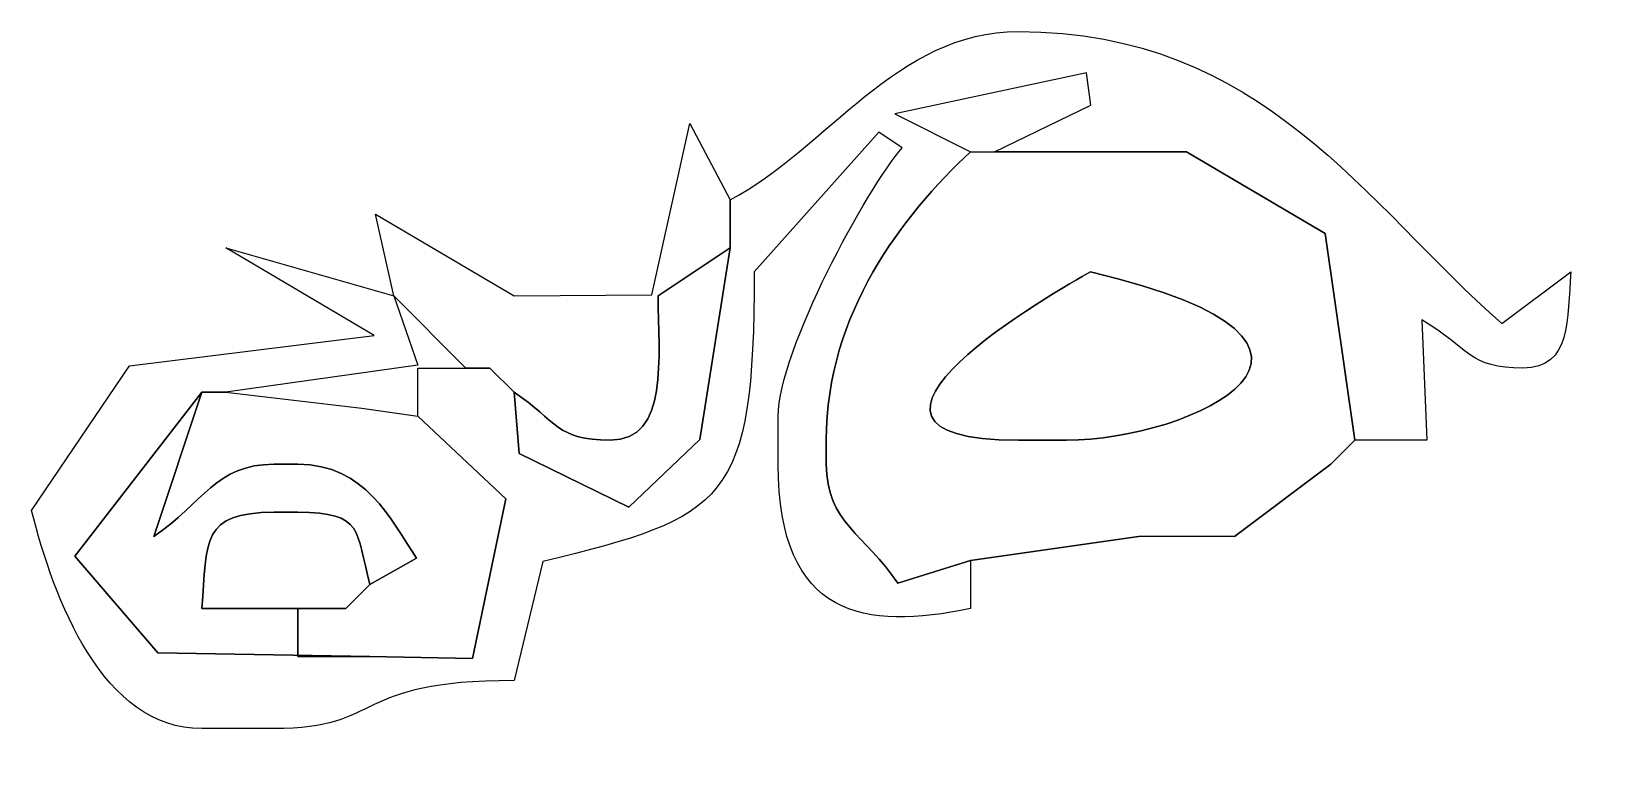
# Model space of a CAD drawing. Header units: centimetres. Extents: x -10 to 8.8, y -13.2 to 14.4.
# Drawn here: x 1.007 to 1.753, y -12.093 to -11.741 of the extents above; entities that cross this region are included whole.
import ezdxf

# ---------------------------------------------------------------- set-up
doc = ezdxf.new("R2010")
doc.units = ezdxf.units.CM
doc.header["$MEASUREMENT"] = 0
doc.layers.add('Camada 1', color=7, linetype='Continuous')

msp = doc.modelspace()

# ---------------------------------------------------------------- linework, layer by layer
at = {"layer": 'Camada 1', "color": 254}
for points, knots in [([(1.08754, -11.91107), (1.08754, -11.91107), (1.09891, -11.91107), (1.09891, -11.91107), (1.09891, -11.91107), (1.09891, -11.91107), (1.18978, -11.8984), (1.18978, -11.8984), (1.18978, -11.8984), (1.18978, -11.8984), (1.17848, -11.86559), (1.17848, -11.86559), (1.17848, -11.86559), (1.17848, -11.86559), (1.09891, -11.84285), (1.09891, -11.84285), (1.09891, -11.84285), (1.09891, -11.84285), (1.16919, -11.88431), (1.16919, -11.88431), (1.16919, -11.88431), (1.16919, -11.88431), (1.05331, -11.89865), (1.05331, -11.89865), (1.05331, -11.89865), (1.05331, -11.89865), (1.00698, -11.96704), (1.00698, -11.96704), (1.00698, -11.96704), (1.01757, -12.00915), (1.04058, -12.07026), (1.08754, -12.07026), (1.08754, -12.07026), (1.08754, -12.07026), (1.12164, -12.07026), (1.12164, -12.07026), (1.12164, -12.07026), (1.17467, -12.07026), (1.15729, -12.04752), (1.23532, -12.04752), (1.23532, -12.04752), (1.23532, -12.04752), (1.249, -11.99125), (1.249, -11.99125), (1.249, -11.99125), (1.33572, -11.96992), (1.34899, -11.96406), (1.34899, -11.85422), (1.34899, -11.85422), (1.34899, -11.85422), (1.40805, -11.78813), (1.40805, -11.78813), (1.40805, -11.78813), (1.40805, -11.78813), (1.41909, -11.79548), (1.41909, -11.79548), (1.41909, -11.79548), (1.40268, -11.81407), (1.36036, -11.89146), (1.36036, -11.92244), (1.36036, -11.92244), (1.36036, -11.92244), (1.36036, -11.94518), (1.36036, -11.94518), (1.36036, -11.94518), (1.36036, -12.01804), (1.40174, -12.02391), (1.4513, -12.01341), (1.4513, -12.01341), (1.4513, -12.01341), (1.4513, -11.99067), (1.4513, -11.99067), (1.4513, -11.99067), (1.4513, -11.99067), (1.53087, -11.9793), (1.53087, -11.9793), (1.53087, -11.9793), (1.53087, -11.9793), (1.4513, -11.99067), (1.4513, -11.99067), (1.4513, -11.99067), (1.4513, -11.99067), (1.41696, -12.00141), (1.41696, -12.00141), (1.41696, -12.00141), (1.40151, -11.97861), (1.3831, -11.97252), (1.3831, -11.94518), (1.3831, -11.94518), (1.3831, -11.94518), (1.3831, -11.93381), (1.3831, -11.93381), (1.3831, -11.93381), (1.3831, -11.87334), (1.41926, -11.82777), (1.4513, -11.79737), (1.4513, -11.79737), (1.4513, -11.79737), (1.41552, -11.77943), (1.41552, -11.77943), (1.41552, -11.77943), (1.41552, -11.77943), (1.50625, -11.76012), (1.50625, -11.76012), (1.50625, -11.76012), (1.50625, -11.76012), (1.50838, -11.77527), (1.50838, -11.77527), (1.50838, -11.77527), (1.50838, -11.77527), (1.46267, -11.79737), (1.46267, -11.79737), (1.46267, -11.79737), (1.46267, -11.79737), (1.55361, -11.79737), (1.55361, -11.79737), (1.55361, -11.79737), (1.55361, -11.79737), (1.61918, -11.83607), (1.61918, -11.83607), (1.61918, -11.83607), (1.61918, -11.83607), (1.63318, -11.93381), (1.63318, -11.93381), (1.63318, -11.93381), (1.63318, -11.93381), (1.62182, -11.94518), (1.62182, -11.94518), (1.62182, -11.94518), (1.62182, -11.94518), (1.57634, -11.9793), (1.57634, -11.9793), (1.57634, -11.9793), (1.57634, -11.9793), (1.62182, -11.94518), (1.62182, -11.94518), (1.62182, -11.94518), (1.62182, -11.94518), (1.63318, -11.93381), (1.63318, -11.93381), (1.63318, -11.93381), (1.63318, -11.93381), (1.66729, -11.93381), (1.66729, -11.93381), (1.66729, -11.93381), (1.66729, -11.93381), (1.66489, -11.87681), (1.66489, -11.87681), (1.66489, -11.87681), (1.6878, -11.8907), (1.68727, -11.8997), (1.71276, -11.8997), (1.71276, -11.8997), (1.73603, -11.8997), (1.73366, -11.87628), (1.73549, -11.85422), (1.73549, -11.85422), (1.73549, -11.85422), (1.70276, -11.87861), (1.70276, -11.87861), (1.70276, -11.87861), (1.63855, -11.82233), (1.58974, -11.74052), (1.47404, -11.74052), (1.47404, -11.74052), (1.41631, -11.74052), (1.38384, -11.79565), (1.33763, -11.82011), (1.33763, -11.82011), (1.33763, -11.82011), (1.33763, -11.84285), (1.33763, -11.84285), (1.33763, -11.84285), (1.33763, -11.84285), (1.32332, -11.93342), (1.32332, -11.93342), (1.32332, -11.93342), (1.32332, -11.93342), (1.28972, -11.96549), (1.28972, -11.96549), (1.28972, -11.96549), (1.28972, -11.96549), (1.23772, -11.94009), (1.23772, -11.94009), (1.23772, -11.94009), (1.23772, -11.94009), (1.23532, -11.91107), (1.23532, -11.91107), (1.23532, -11.91107), (1.23532, -11.91107), (1.22395, -11.8997), (1.22395, -11.8997), (1.22395, -11.8997), (1.22395, -11.8997), (1.21258, -11.8997), (1.21258, -11.8997), (1.21258, -11.8997), (1.21258, -11.8997), (1.18985, -11.8997), (1.18985, -11.8997), (1.18985, -11.8997), (1.18985, -11.8997), (1.18985, -11.92244), (1.18985, -11.92244), (1.18985, -11.92244), (1.18985, -11.92244), (1.2314, -11.96162), (1.2314, -11.96162), (1.2314, -11.96162), (1.2314, -11.96162), (1.21567, -12.03711), (1.21567, -12.03711), (1.21567, -12.03711), (1.21567, -12.03711), (1.16711, -12.03615), (1.16711, -12.03615), (1.16711, -12.03615), (1.16711, -12.03615), (1.06674, -12.03439), (1.06674, -12.03439), (1.06674, -12.03439), (1.06674, -12.03439), (1.02741, -11.9887), (1.02741, -11.9887), (1.02741, -11.9887), (1.02741, -11.9887), (1.08754, -11.91107), (1.08754, -11.91107)], [0, 0, 0, 0, 0.017544, 0.017544, 0.017544, 0.017544, 0.035088, 0.035088, 0.035088, 0.035088, 0.052632, 0.052632, 0.052632, 0.052632, 0.070175, 0.070175, 0.070175, 0.070175, 0.087719, 0.087719, 0.087719, 0.087719, 0.105263, 0.105263, 0.105263, 0.105263, 0.122807, 0.122807, 0.122807, 0.122807, 0.140351, 0.140351, 0.140351, 0.140351, 0.157895, 0.157895, 0.157895, 0.157895, 0.175439, 0.175439, 0.175439, 0.175439, 0.192982, 0.192982, 0.192982, 0.192982, 0.210526, 0.210526, 0.210526, 0.210526, 0.22807, 0.22807, 0.22807, 0.22807, 0.245614, 0.245614, 0.245614, 0.245614, 0.263158, 0.263158, 0.263158, 0.263158, 0.280702, 0.280702, 0.280702, 0.280702, 0.298246, 0.298246, 0.298246, 0.298246, 0.315789, 0.315789, 0.315789, 0.315789, 0.333333, 0.333333, 0.333333, 0.333333, 0.350877, 0.350877, 0.350877, 0.350877, 0.368421, 0.368421, 0.368421, 0.368421, 0.385965, 0.385965, 0.385965, 0.385965, 0.403509, 0.403509, 0.403509, 0.403509, 0.421053, 0.421053, 0.421053, 0.421053, 0.438596, 0.438596, 0.438596, 0.438596, 0.45614, 0.45614, 0.45614, 0.45614, 0.473684, 0.473684, 0.473684, 0.473684, 0.491228, 0.491228, 0.491228, 0.491228, 0.508772, 0.508772, 0.508772, 0.508772, 0.526316, 0.526316, 0.526316, 0.526316, 0.54386, 0.54386, 0.54386, 0.54386, 0.561404, 0.561404, 0.561404, 0.561404, 0.578947, 0.578947, 0.578947, 0.578947, 0.596491, 0.596491, 0.596491, 0.596491, 0.614035, 0.614035, 0.614035, 0.614035, 0.631579, 0.631579, 0.631579, 0.631579, 0.649123, 0.649123, 0.649123, 0.649123, 0.666667, 0.666667, 0.666667, 0.666667, 0.684211, 0.684211, 0.684211, 0.684211, 0.701754, 0.701754, 0.701754, 0.701754, 0.719298, 0.719298, 0.719298, 0.719298, 0.736842, 0.736842, 0.736842, 0.736842, 0.754386, 0.754386, 0.754386, 0.754386, 0.77193, 0.77193, 0.77193, 0.77193, 0.789474, 0.789474, 0.789474, 0.789474, 0.807018, 0.807018, 0.807018, 0.807018, 0.824561, 0.824561, 0.824561, 0.824561, 0.842105, 0.842105, 0.842105, 0.842105, 0.859649, 0.859649, 0.859649, 0.859649, 0.877193, 0.877193, 0.877193, 0.877193, 0.894737, 0.894737, 0.894737, 0.894737, 0.912281, 0.912281, 0.912281, 0.912281, 0.929825, 0.929825, 0.929825, 0.929825, 0.947368, 0.947368, 0.947368, 0.947368, 0.964912, 0.964912, 0.964912, 0.964912, 0.982456, 0.982456, 0.982456, 0.982456, 1, 1, 1, 1]), ([(1.47404, -11.93381), (1.47404, -11.93381), (1.49677, -11.93381), (1.49677, -11.93381), (1.49677, -11.93381), (1.5556, -11.93381), (1.65429, -11.88828), (1.50814, -11.85422), (1.50814, -11.85422), (1.49373, -11.86185), (1.36872, -11.93381), (1.47404, -11.93381)], [0, 0, 0, 0, 0.333333, 0.333333, 0.333333, 0.333333, 0.666667, 0.666667, 0.666667, 0.666667, 1, 1, 1, 1]), ([(1.13301, -12.01341), (1.13301, -12.01341), (1.14438, -12.01341), (1.14438, -12.01341), (1.14438, -12.01341), (1.14438, -12.01341), (1.15574, -12.01341), (1.15574, -12.01341), (1.15574, -12.01341), (1.15574, -12.01341), (1.16711, -12.00204), (1.16711, -12.00204), (1.16711, -12.00204), (1.16035, -11.9767), (1.16446, -11.96793), (1.13301, -11.96793), (1.13301, -11.96793), (1.13301, -11.96793), (1.12164, -11.96793), (1.12164, -11.96793), (1.12164, -11.96793), (1.08727, -11.96793), (1.09021, -11.98131), (1.08754, -12.01341), (1.08754, -12.01341), (1.08754, -12.01341), (1.13301, -12.01341), (1.13301, -12.01341)], [0, 0, 0, 0, 0.142857, 0.142857, 0.142857, 0.142857, 0.285714, 0.285714, 0.285714, 0.285714, 0.428571, 0.428571, 0.428571, 0.428571, 0.571429, 0.571429, 0.571429, 0.571429, 0.714286, 0.714286, 0.714286, 0.714286, 0.857143, 0.857143, 0.857143, 0.857143, 1, 1, 1, 1]), ([(1.63318, -12.14985), (1.63318, -12.14985), (1.70139, -12.16122), (1.70139, -12.16122), (1.70139, -12.16122), (1.71324, -12.14352), (1.71646, -12.12711), (1.74686, -12.12711), (1.74686, -12.12711), (1.74686, -12.12711), (1.8868, -12.12889), (1.8868, -12.12889), (1.8868, -12.12889), (1.8868, -12.12889), (1.8278, -12.23916), (1.8278, -12.23916), (1.8278, -12.23916), (1.8278, -12.23916), (1.86054, -12.26355), (1.86054, -12.26355), (1.86054, -12.26355), (1.86474, -12.25462), (1.89168, -12.11574), (1.94011, -12.11574), (1.94011, -12.11574), (1.94011, -12.11574), (1.96284, -12.11574), (1.96284, -12.11574), (1.96284, -12.11574), (2.16008, -12.11574), (1.9918, -12.88892), (2.21293, -12.88892), (2.21293, -12.88892), (2.25341, -12.88892), (2.28114, -12.81177), (2.28114, -12.77522), (2.28114, -12.77522), (2.28114, -12.77522), (2.28114, -12.74111), (2.28114, -12.74111), (2.28114, -12.74111), (2.28114, -12.71561), (2.27214, -12.71615), (2.2584, -12.69563), (2.2584, -12.69563), (2.2584, -12.62902), (2.27164, -12.55555), (2.2243, -12.53644), (2.2243, -12.53644), (2.2243, -12.53644), (2.2243, -12.49096), (2.2243, -12.49096), (2.2243, -12.49096), (2.2243, -12.49096), (2.17058, -12.17402), (2.17058, -12.17402), (2.17058, -12.17402), (2.17058, -12.17402), (2.17883, -12.14985), (2.17883, -12.14985), (2.17883, -12.14985), (2.17883, -12.11153), (2.19892, -12.07026), (2.23567, -12.07026), (2.23567, -12.07026), (2.23567, -12.07026), (2.2584, -12.07026), (2.2584, -12.07026), (2.2584, -12.07026), (2.31359, -12.07026), (2.31609, -12.0956), (2.33797, -12.12711), (2.33797, -12.12711), (2.33797, -12.12711), (2.33821, -12.08101), (2.33821, -12.08101), (2.33821, -12.08101), (2.33821, -12.08101), (2.29896, -12.06655), (2.29896, -12.06655), (2.29896, -12.06655), (2.29896, -12.06655), (2.33815, -12.0151), (2.33815, -12.0151), (2.33815, -12.0151), (2.33815, -12.0151), (2.39481, -12.00204), (2.39481, -12.00204), (2.39481, -12.00204), (2.39481, -12.00204), (2.23595, -12.01632), (2.23595, -12.01632), (2.23595, -12.01632), (2.23595, -12.01632), (2.20293, -12.0378), (2.20293, -12.0378), (2.20293, -12.0378), (2.20293, -12.0378), (2.19962, -12.02672), (2.19962, -12.02672), (2.19962, -12.02672), (2.19962, -12.02672), (1.89625, -12.08941), (1.89625, -12.08941), (1.89625, -12.08941), (1.8196, -12.13189), (1.79627, -12.11574), (1.67865, -12.11574), (1.67865, -12.11574), (1.67865, -12.11574), (1.63318, -12.14985), (1.63318, -12.14985)], [0, 0, 0, 0, 0.035714, 0.035714, 0.035714, 0.035714, 0.071429, 0.071429, 0.071429, 0.071429, 0.107143, 0.107143, 0.107143, 0.107143, 0.142857, 0.142857, 0.142857, 0.142857, 0.178571, 0.178571, 0.178571, 0.178571, 0.214286, 0.214286, 0.214286, 0.214286, 0.25, 0.25, 0.25, 0.25, 0.285714, 0.285714, 0.285714, 0.285714, 0.321429, 0.321429, 0.321429, 0.321429, 0.357143, 0.357143, 0.357143, 0.357143, 0.392857, 0.392857, 0.392857, 0.392857, 0.428571, 0.428571, 0.428571, 0.428571, 0.464286, 0.464286, 0.464286, 0.464286, 0.5, 0.5, 0.5, 0.5, 0.535714, 0.535714, 0.535714, 0.535714, 0.571429, 0.571429, 0.571429, 0.571429, 0.607143, 0.607143, 0.607143, 0.607143, 0.642857, 0.642857, 0.642857, 0.642857, 0.678571, 0.678571, 0.678571, 0.678571, 0.714286, 0.714286, 0.714286, 0.714286, 0.75, 0.75, 0.75, 0.75, 0.785714, 0.785714, 0.785714, 0.785714, 0.821429, 0.821429, 0.821429, 0.821429, 0.857143, 0.857143, 0.857143, 0.857143, 0.892857, 0.892857, 0.892857, 0.892857, 0.928571, 0.928571, 0.928571, 0.928571, 0.964286, 0.964286, 0.964286, 0.964286, 1, 1, 1, 1])]:
    msp.add_open_spline(points, degree=3, knots=knots, dxfattribs=at)
at = {"layer": 'Camada 1', "color": 250}
for points, knots in [([(1.23532, -11.86559), (1.23532, -11.86559), (1.16974, -11.82689), (1.16974, -11.82689), (1.16974, -11.82689), (1.16974, -11.82689), (1.17848, -11.86559), (1.17848, -11.86559), (1.17848, -11.86559), (1.17848, -11.86559), (1.21258, -11.8997), (1.21258, -11.8997), (1.21258, -11.8997), (1.21258, -11.8997), (1.22395, -11.8997), (1.22395, -11.8997), (1.22395, -11.8997), (1.22395, -11.8997), (1.23532, -11.91107), (1.23532, -11.91107), (1.23532, -11.91107), (1.25583, -11.92482), (1.2553, -11.93381), (1.28079, -11.93381), (1.28079, -11.93381), (1.30904, -11.93381), (1.30352, -11.89411), (1.30352, -11.86559), (1.30352, -11.86559), (1.30352, -11.86559), (1.33763, -11.84285), (1.33763, -11.84285), (1.33763, -11.84285), (1.33763, -11.84285), (1.33763, -11.82011), (1.33763, -11.82011), (1.33763, -11.82011), (1.33763, -11.82011), (1.31853, -11.78396), (1.31853, -11.78396), (1.31853, -11.78396), (1.31853, -11.78396), (1.30062, -11.86512), (1.30062, -11.86512), (1.30062, -11.86512), (1.30062, -11.86512), (1.23532, -11.86559), (1.23532, -11.86559)], [0, 0, 0, 0, 0.083333, 0.083333, 0.083333, 0.083333, 0.166667, 0.166667, 0.166667, 0.166667, 0.25, 0.25, 0.25, 0.25, 0.333333, 0.333333, 0.333333, 0.333333, 0.416667, 0.416667, 0.416667, 0.416667, 0.5, 0.5, 0.5, 0.5, 0.583333, 0.583333, 0.583333, 0.583333, 0.666667, 0.666667, 0.666667, 0.666667, 0.75, 0.75, 0.75, 0.75, 0.833333, 0.833333, 0.833333, 0.833333, 0.916667, 0.916667, 0.916667, 0.916667, 1, 1, 1, 1]), ([(1.16711, -12.00204), (1.16711, -12.00204), (1.15574, -12.01341), (1.15574, -12.01341), (1.15574, -12.01341), (1.15574, -12.01341), (1.14438, -12.01341), (1.14438, -12.01341), (1.14438, -12.01341), (1.14438, -12.01341), (1.13301, -12.01341), (1.13301, -12.01341), (1.13301, -12.01341), (1.13301, -12.01341), (1.13301, -12.03615), (1.13301, -12.03615), (1.13301, -12.03615), (1.13301, -12.03615), (1.16711, -12.03615), (1.16711, -12.03615), (1.16711, -12.03615), (1.16711, -12.03615), (1.21567, -12.03711), (1.21567, -12.03711), (1.21567, -12.03711), (1.21567, -12.03711), (1.2314, -11.96162), (1.2314, -11.96162), (1.2314, -11.96162), (1.2314, -11.96162), (1.18985, -11.92244), (1.18985, -11.92244), (1.18985, -11.92244), (1.18985, -11.92244), (1.16332, -11.91865), (1.16332, -11.91865), (1.16332, -11.91865), (1.16332, -11.91865), (1.09891, -11.91107), (1.09891, -11.91107), (1.09891, -11.91107), (1.09891, -11.91107), (1.08754, -11.91107), (1.08754, -11.91107), (1.08754, -11.91107), (1.08754, -11.91107), (1.0648, -11.9793), (1.0648, -11.9793), (1.0648, -11.9793), (1.08822, -11.96361), (1.09431, -11.94518), (1.12164, -11.94518), (1.12164, -11.94518), (1.12164, -11.94518), (1.13301, -11.94518), (1.13301, -11.94518), (1.13301, -11.94518), (1.16511, -11.94518), (1.17686, -11.97128), (1.18925, -11.98969), (1.18925, -11.98969), (1.18925, -11.98969), (1.16711, -12.00204), (1.16711, -12.00204)], [0, 0, 0, 0, 0.0625, 0.0625, 0.0625, 0.0625, 0.125, 0.125, 0.125, 0.125, 0.1875, 0.1875, 0.1875, 0.1875, 0.25, 0.25, 0.25, 0.25, 0.3125, 0.3125, 0.3125, 0.3125, 0.375, 0.375, 0.375, 0.375, 0.4375, 0.4375, 0.4375, 0.4375, 0.5, 0.5, 0.5, 0.5, 0.5625, 0.5625, 0.5625, 0.5625, 0.625, 0.625, 0.625, 0.625, 0.6875, 0.6875, 0.6875, 0.6875, 0.75, 0.75, 0.75, 0.75, 0.8125, 0.8125, 0.8125, 0.8125, 0.875, 0.875, 0.875, 0.875, 0.9375, 0.9375, 0.9375, 0.9375, 1, 1, 1, 1])]:
    msp.add_open_spline(points, degree=3, knots=knots, dxfattribs=at)
at = {"layer": 'Camada 1', "color": 251}
for points, knots in [([(1.4513, -11.99067), (1.4513, -11.99067), (1.53087, -11.9793), (1.53087, -11.9793), (1.53087, -11.9793), (1.53087, -11.9793), (1.57634, -11.9793), (1.57634, -11.9793), (1.57634, -11.9793), (1.57634, -11.9793), (1.62182, -11.94518), (1.62182, -11.94518), (1.62182, -11.94518), (1.62182, -11.94518), (1.63318, -11.93381), (1.63318, -11.93381), (1.63318, -11.93381), (1.63318, -11.93381), (1.61918, -11.83607), (1.61918, -11.83607), (1.61918, -11.83607), (1.61918, -11.83607), (1.55361, -11.79737), (1.55361, -11.79737), (1.55361, -11.79737), (1.55361, -11.79737), (1.46267, -11.79737), (1.46267, -11.79737), (1.46267, -11.79737), (1.46267, -11.79737), (1.4513, -11.79737), (1.4513, -11.79737), (1.4513, -11.79737), (1.41926, -11.82777), (1.3831, -11.87334), (1.3831, -11.93381), (1.3831, -11.93381), (1.3831, -11.93381), (1.3831, -11.94518), (1.3831, -11.94518), (1.3831, -11.94518), (1.3831, -11.97252), (1.40151, -11.97861), (1.41696, -12.00141), (1.41696, -12.00141), (1.41696, -12.00141), (1.4513, -11.99067), (1.4513, -11.99067)], [0, 0, 0, 0, 0.083333, 0.083333, 0.083333, 0.083333, 0.166667, 0.166667, 0.166667, 0.166667, 0.25, 0.25, 0.25, 0.25, 0.333333, 0.333333, 0.333333, 0.333333, 0.416667, 0.416667, 0.416667, 0.416667, 0.5, 0.5, 0.5, 0.5, 0.583333, 0.583333, 0.583333, 0.583333, 0.666667, 0.666667, 0.666667, 0.666667, 0.75, 0.75, 0.75, 0.75, 0.833333, 0.833333, 0.833333, 0.833333, 0.916667, 0.916667, 0.916667, 0.916667, 1, 1, 1, 1]), ([(1.23532, -11.91107), (1.23532, -11.91107), (1.22395, -11.8997), (1.22395, -11.8997), (1.22395, -11.8997), (1.22395, -11.8997), (1.23532, -11.91107), (1.23532, -11.91107), (1.23532, -11.91107), (1.23532, -11.91107), (1.23772, -11.94009), (1.23772, -11.94009), (1.23772, -11.94009), (1.23772, -11.94009), (1.28972, -11.96549), (1.28972, -11.96549), (1.28972, -11.96549), (1.28972, -11.96549), (1.32332, -11.93342), (1.32332, -11.93342), (1.32332, -11.93342), (1.32332, -11.93342), (1.33763, -11.84285), (1.33763, -11.84285), (1.33763, -11.84285), (1.33763, -11.84285), (1.30352, -11.86559), (1.30352, -11.86559), (1.30352, -11.86559), (1.30352, -11.89411), (1.30904, -11.93381), (1.28079, -11.93381), (1.28079, -11.93381), (1.2553, -11.93381), (1.25583, -11.92482), (1.23532, -11.91107)], [0, 0, 0, 0, 0.111111, 0.111111, 0.111111, 0.111111, 0.222222, 0.222222, 0.222222, 0.222222, 0.333333, 0.333333, 0.333333, 0.333333, 0.444444, 0.444444, 0.444444, 0.444444, 0.555556, 0.555556, 0.555556, 0.555556, 0.666667, 0.666667, 0.666667, 0.666667, 0.777778, 0.777778, 0.777778, 0.777778, 0.888889, 0.888889, 0.888889, 0.888889, 1, 1, 1, 1]), ([(1.47404, -11.93381), (1.36872, -11.93381), (1.49373, -11.86185), (1.50814, -11.85422), (1.50814, -11.85422), (1.65429, -11.88828), (1.5556, -11.93381), (1.49677, -11.93381), (1.49677, -11.93381), (1.49677, -11.93381), (1.47404, -11.93381), (1.47404, -11.93381)], [0, 0, 0, 0, 0.333333, 0.333333, 0.333333, 0.333333, 0.666667, 0.666667, 0.666667, 0.666667, 1, 1, 1, 1])]:
    msp.add_open_spline(points, degree=3, knots=knots, dxfattribs=at)
at = {"layer": 'Camada 1', "color": 8}
msp.add_open_spline([(1.16711, -12.03615), (1.16711, -12.03615), (1.13301, -12.03615), (1.13301, -12.03615), (1.13301, -12.03615), (1.13301, -12.03615), (1.13301, -12.01341), (1.13301, -12.01341), (1.13301, -12.01341), (1.13301, -12.01341), (1.08754, -12.01341), (1.08754, -12.01341), (1.08754, -12.01341), (1.09021, -11.98131), (1.08727, -11.96793), (1.12164, -11.96793), (1.12164, -11.96793), (1.12164, -11.96793), (1.13301, -11.96793), (1.13301, -11.96793), (1.13301, -11.96793), (1.16446, -11.96793), (1.16035, -11.9767), (1.16711, -12.00204), (1.16711, -12.00204), (1.16711, -12.00204), (1.15574, -12.01341), (1.15574, -12.01341), (1.15574, -12.01341), (1.15574, -12.01341), (1.14438, -12.01341), (1.14438, -12.01341), (1.14438, -12.01341), (1.14438, -12.01341), (1.15574, -12.01341), (1.15574, -12.01341), (1.15574, -12.01341), (1.15574, -12.01341), (1.16711, -12.00204), (1.16711, -12.00204), (1.16711, -12.00204), (1.16711, -12.00204), (1.18925, -11.98969), (1.18925, -11.98969), (1.18925, -11.98969), (1.17686, -11.97128), (1.16511, -11.94518), (1.13301, -11.94518), (1.13301, -11.94518), (1.13301, -11.94518), (1.12164, -11.94518), (1.12164, -11.94518), (1.12164, -11.94518), (1.09431, -11.94518), (1.08822, -11.96361), (1.0648, -11.9793), (1.0648, -11.9793), (1.0648, -11.9793), (1.08754, -11.91107), (1.08754, -11.91107), (1.08754, -11.91107), (1.08754, -11.91107), (1.02741, -11.9887), (1.02741, -11.9887), (1.02741, -11.9887), (1.02741, -11.9887), (1.06674, -12.03439), (1.06674, -12.03439), (1.06674, -12.03439), (1.06674, -12.03439), (1.16711, -12.03615), (1.16711, -12.03615)], degree=3, knots=[0, 0, 0, 0, 0.055556, 0.055556, 0.055556, 0.055556, 0.111111, 0.111111, 0.111111, 0.111111, 0.166667, 0.166667, 0.166667, 0.166667, 0.222222, 0.222222, 0.222222, 0.222222, 0.277778, 0.277778, 0.277778, 0.277778, 0.333333, 0.333333, 0.333333, 0.333333, 0.388889, 0.388889, 0.388889, 0.388889, 0.444444, 0.444444, 0.444444, 0.444444, 0.5, 0.5, 0.5, 0.5, 0.555556, 0.555556, 0.555556, 0.555556, 0.611111, 0.611111, 0.611111, 0.611111, 0.666667, 0.666667, 0.666667, 0.666667, 0.722222, 0.722222, 0.722222, 0.722222, 0.777778, 0.777778, 0.777778, 0.777778, 0.833333, 0.833333, 0.833333, 0.833333, 0.888889, 0.888889, 0.888889, 0.888889, 0.944444, 0.944444, 0.944444, 0.944444, 1, 1, 1, 1], dxfattribs=at)

doc.saveas('drawing.dxf')
